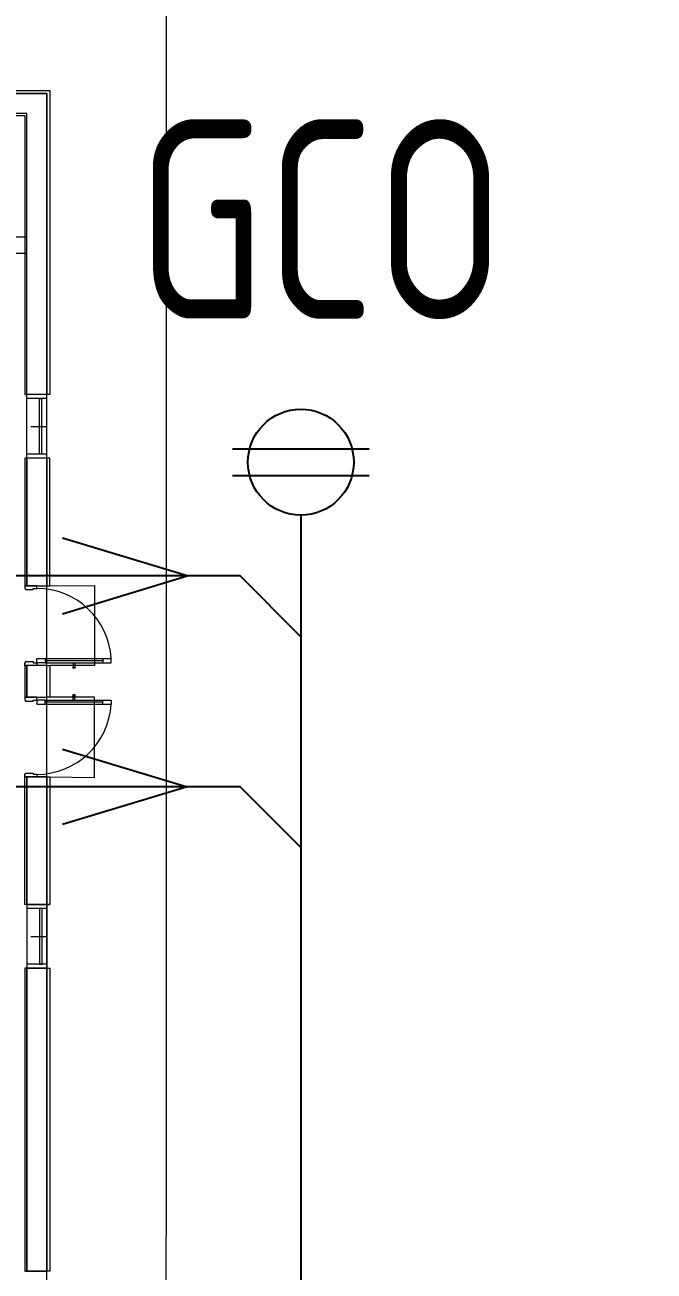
# Model space of a CAD drawing. Header units: metres. Extents: x 6917732 to 8046551, y 3602874 to 4094271.
# Drawn here: x 7233093 to 7240994, y 3937688 to 3953326 of the extents above; entities that cross this region are included whole.
import ezdxf

# ---------------------------------------------------------------- set-up
doc = ezdxf.new("R2010")
doc.units = ezdxf.units.M
doc.header["$LTSCALE"] = 0.5
doc.header["$MEASUREMENT"] = 0
doc.linetypes.add('03000 - Plant Layout 1$0$CENTER2', pattern=[1.125, 0.75, -0.125, 0.125, -0.125])
doc.linetypes.add('HIDDEN2', pattern=[4.7625, 3.175, -1.5875])
for name, color, linetype, lineweight in [('AN-leg', 50, 'CONTINUOUS', 20), ('CI-PED-FOOTPATH', 44, 'CONTINUOUS', 0), ('GRF$0$AR-FLOORTILES', 8, 'CONTINUOUS', 13), ('GRF$0$AR-FLR (0.2)-Flooring Line', 86, 'CONTINUOUS', 5), ('GRF$0$AR-P-WLI (0.25)-Internal Lining', 7, 'CONTINUOUS', 35), ('GRF$0$AR-P-WLX (0.25)-External wall', 3, 'CONTINUOUS', 35), ('Sewer Line', 4, 'CONTINUOUS', 25)]:
    doc.layers.add(name, color=color, linetype=linetype, lineweight=lineweight)
for name, color, linetype in [('CI-CEN', 1, '03000 - Plant Layout 1$0$CENTER2'), ('GRF$0$AR-P-FRM (0.2)-Door', 20, 'CONTINUOUS'), ('GRF$0$AR-P-FRM (0.2)-window', 20, 'CONTINUOUS'), ('RD-TXT', 7, 'CONTINUOUS')]:
    doc.layers.add(name, color=color, linetype=linetype)
doc.layers.get('CI-CEN').off()
doc.styles.add('3.5mm', font='ISO3098B.shx', dxfattribs={"height": 3.5})

# ---------------------------------------------------------------- blocks, each defined once
blk = doc.blocks.new('fghg')
at = {"layer": 'GRF$0$AR-FLOORTILES', "color": 15, "lineweight": 0, "elevation": 0}
blk.add_lwpolyline([(24725, -4675), (24725, -4713)], dxfattribs=at)
at = {"layer": 'GRF$0$AR-FLR (0.2)-Flooring Line', "color": 15, "lineweight": 0, "ltscale": 0.25, "elevation": 0}
for points in [[(26325, -4713), (26320, -5275), (27325, -5275), (27325, -4713)], [(28725, -4713), (28730, -5275), (27725, -5275), (27725, -4713)]]:
    blk.add_lwpolyline(points, dxfattribs=at)
at = {"layer": 'GRF$0$AR-P-FRM (0.2)-Door', "color": 15, "lineweight": 0}
for p, q in [((27291, -4406, 0), (27277, -4406, 0)), ((27277, -4406, 0), (27277, -4502, 0)), ((27277, -4502, 0), (27291, -4502, 0)), ((27325, -4400, 0), (27291, -4400, 0)), ((27291, -4400, 0), (27291, -4406, 0)), ((27291, -4502, 0), (27291, -4550, 0)), ((27325, -4550, 0), (27325, -4400, 0)), ((27725, -4550, 0), (27725, -4400, 0)), ((27725, -4400, 0), (27759, -4400, 0)), ((27759, -4400, 0), (27759, -4406, 0)), ((27759, -4406, 0), (27773, -4406, 0)), ((27773, -4502, 0), (27759, -4502, 0)), ((27759, -4502, 0), (27759, -4550, 0)), ((27773, -4406, 0), (27773, -4502, 0)), ((27240, -4550, 0), (27240, -4656, 0)), ((27291, -4550, 0), (27240, -4550, 0)), ((27240, -4656, 0), (27240, -5377, 0)), ((27240, -4656, 0), (27291, -4656, 0)), ((27266, -5377, 0), (27266, -4656, 0)), ((27291, -4550, 0), (27325, -4550, 0)), ((27291, -4656, 0), (27291, -4550, 0)), ((27291, -4656, 0), (27291, -5377, 0)), ((27759, -4550, 0), (27725, -4550, 0)), ((27759, -4550, 0), (27810, -4550, 0)), ((27759, -4656, 0), (27759, -4550, 0)), ((27759, -4656, 0), (27759, -5377, 0)), ((27810, -4656, 0), (27759, -4656, 0)), ((27784, -5377, 0), (27784, -4656, 0)), ((27810, -4550, 0), (27810, -4656, 0)), ((27810, -4656, 0), (27810, -5377, 0)), ((27240, -5377, 0), (27240, -5483, 0)), ((27240, -5377, 0), (27291, -5377, 0)), ((27291, -5377, 0), (27291, -5483, 0)), ((27759, -5377, 0), (27759, -5483, 0)), ((27810, -5377, 0), (27759, -5377, 0)), ((27810, -5377, 0), (27810, -5483, 0)), ((27291, -5483, 0), (27240, -5483, 0)), ((27759, -5483, 0), (27810, -5483, 0))]:
    blk.add_line(p, q, dxfattribs=at)
at = {"layer": 'GRF$0$AR-P-FRM (0.2)-Door', "color": 15, "lineweight": 0, "elevation": 0}
for points in [[(26325, -4550), (26325, -4400), (26359, -4400), (26359, -4406), (26373, -4406), (26373, -4502), (26359, -4502), (26359, -4550)], [(28725, -4550), (28725, -4400), (28691, -4400), (28691, -4406), (28677, -4406), (28677, -4502), (28691, -4502), (28691, -4550)]]:
    blk.add_lwpolyline(points, close=True, dxfattribs=at)
for points in [[(27291, -5006), (27341, -5006)], [(27291, -5026), (27341, -5026)], [(27759, -5006), (27709, -5006)], [(27759, -5026), (27709, -5026)]]:
    blk.add_lwpolyline(points, dxfattribs=at)
at = {"layer": 'GRF$0$AR-P-FRM (0.2)-Door', "color": 15, "lineweight": 0}
for centre, radius, start, end in [((27294, -4549, 0), 936, 180.0742, 266.6527), ((27756, -4549, 0), 936, 273.3473, 359.9258), ((27341, -5016, 0), 20, 270, 90), ((27709, -5016, 0), 20, 90, 270), ((27341, -5016, 0), 10, 270, 90), ((27709, -5016, 0), 10, 90, 270)]:
    blk.add_arc(centre, radius, start, end, dxfattribs=at)
at = {"layer": 'GRF$0$AR-P-FRM (0.2)-window', "color": 15, "lineweight": 0}
for p, q in [((23925, -4675, 0), (23925, -4425, 0)), ((24725, -4425, 0), (23925, -4425, 0)), ((23975, -4675, 0), (23975, -4425, 0)), ((24325, -4472, 0), (24325, -4675, 0)), ((24675, -4675, 0), (24675, -4425, 0)), ((24725, -4675, 0), (24725, -4425, 0)), ((30325, -4675, 0), (30325, -4425, 0)), ((30325, -4425, 0), (31125, -4425, 0)), ((30375, -4675, 0), (30375, -4425, 0)), ((30725, -4472, 0), (30725, -4675, 0)), ((31075, -4675, 0), (31075, -4425, 0)), ((31125, -4675, 0), (31125, -4425, 0)), ((24725, -4675, 0), (23925, -4675, 0)), ((24675, -4582, 0), (23975, -4582, 0)), ((23975, -4582, 0), (23975, -4612, 0)), ((24675, -4612, 0), (23975, -4612, 0)), ((30325, -4675, 0), (31125, -4675, 0)), ((30375, -4582, 0), (31075, -4582, 0)), ((30375, -4612, 0), (31075, -4612, 0)), ((31075, -4582, 0), (31075, -4612, 0))]:
    blk.add_line(p, q, dxfattribs=at)
at = {"layer": 'GRF$0$AR-P-WLI (0.25)-Internal Lining', "color": 15, "lineweight": 0}
for p, q in [((32900, 4075, 0), (32900, -4425, 0)), ((33100, -4425, 0), (33100, 4075, 0)), ((32900, -4425, 0), (33100, -4425, 0))]:
    blk.add_line(p, q, dxfattribs=at)
at = {"layer": 'GRF$0$AR-P-WLX (0.25)-External wall', "color": 15, "lineweight": 0}
blk.add_line((23925, -4425, 0), (23925, -4675, 0), dxfattribs=at)
at = {"layer": 'GRF$0$AR-P-WLX (0.25)-External wall', "color": 15, "lineweight": 0, "elevation": 0}
for points in [[(34900, -4675), (31125, -4675), (31125, -4425), (34650, -4425), (34650, -3088), (34900, -3088)], [(34938, -3088), (34938, -4713), (31125, -4713), (31125, -4675), (34900, -4675), (34900, -3088)], [(34625, -3088), (34625, -4400), (31125, -4400), (31125, -4425), (34650, -4425), (34650, -3088)], [(23925, -4400), (20125, -4400), (20125, -4425), (23925, -4425)], [(20125, -4425), (20125, -4675), (23925, -4675), (23925, -4425)], [(26325, -4425), (26325, -4675), (24725, -4675), (24725, -4425)], [(27325, -4400), (27325, -4425), (27725, -4425), (27725, -4400)], [(28725, -4425), (28725, -4675), (30325, -4675), (30325, -4425)], [(20125, -4713), (20125, -4675), (23925, -4675), (23925, -4713)], [(24725, -4713), (24725, -4675), (26325, -4675), (26325, -4713)], [(27725, -4713), (27325, -4713), (27325, -4675), (27725, -4675)], [(30325, -4713), (30325, -4675), (28725, -4675), (28725, -4713)]]:
    blk.add_lwpolyline(points, close=True, dxfattribs=at)
for points in [[(23925, -4425), (20125, -4425)], [(23925, -4675), (20125, -4675), (20125, -4425)], [(26325, -4400), (26325, -4425), (24725, -4425), (24725, -4400), (26325, -4400)], [(26325, -4675), (26325, -4425), (24725, -4425), (24725, -4675), (26325, -4675)], [(27725, -4675), (27725, -4425), (27325, -4425), (27325, -4675), (27725, -4675)], [(27325, -4425), (27725, -4425)], [(28725, -4400), (28725, -4425), (30325, -4425), (30325, -4400), (28725, -4400)]]:
    blk.add_lwpolyline(points, dxfattribs=at)
blk = doc.blocks.new('sdsxdc')
at = {"layer": 'CI-PED-FOOTPATH', "color": 15, "lineweight": 0, "elevation": 33}
blk.add_lwpolyline([(7234869, 3960387), (7234868, 3948887), (7234864, 3927361, 0.414203), (7235864, 3926361), (7248671, 3926359, 0.414224), (7249671, 3927358), (7249675, 3948886), (7249676, 3960386, 0.414242), (7248676, 3961386), (7235869, 3961387, 0.414185)], format="xyb", close=True, dxfattribs=at)
blk.add_lwpolyline([(7224368, 3952463), (7233363, 3952463), (7233363, 3917437), (7224368, 3917437)], close=True, dxfattribs=at)
blk = doc.blocks.new('A$C65520D9C')
at = {"layer": 'AN-leg', "rotation": 90}
blk.add_blockref('fghg', (-265962, -150003, 0), dxfattribs=at)
at = {"layer": 'CI-CEN', "color": 8, "linetype": 'HIDDEN2', "lineweight": 0, "ltscale": 2000}
blk.add_blockref('sdsxdc', (-7494656, -4067566, -33), dxfattribs=at)
blk = doc.blocks.new('A$C021B369C')
at = {"layer": 'RD-TXT', "color": 2}
blk.add_blockref('A$C65520D9C', (0, 0), dxfattribs=at)

msp = doc.modelspace()

# ---------------------------------------------------------------- linework, layer by layer
at = {"layer": 'Sewer Line'}
for p, q in [((7235702, 3948007.7, -420.5), (7237414.4, 3948007.7, -420.5)), ((7235702, 3947670.2, -420.5), (7237414.4, 3947670.2, -420.5)), ((7236558.1, 3947174.8, -420.5), (7236557.1, 3915799.3, -363.1)), ((7235128.8, 3946410.9, 32.9), (7233564.9, 3946884.9, 32.9)), ((7235795.1, 3946411, 32.9), (7232480.7, 3946410.9, 32.9)), ((7233564.9, 3945937, 32.9), (7235128.8, 3946410.9, 32.9)), ((7236558.1, 3945648, 32.9), (7235795.1, 3946411, 32.9)), ((7233564.9, 3944239.3, 32.9), (7235128.8, 3943765.4, 32.9)), ((7235795.1, 3943765.4, 32.9), (7232480.7, 3943765.5, 32.9)), ((7235128.8, 3943765.4, 32.9), (7233564.9, 3943291.5, 32.9)), ((7236558.1, 3943002.4, 32.9), (7235795.1, 3943765.4, 32.9))]:
    msp.add_line(p, q, dxfattribs=at)
msp.add_circle((7236558.1, 3947839, -420.5), 664.2, dxfattribs=at)

# ---------------------------------------------------------------- block references
at = {"layer": 'RD-TXT', "color": 2, "lineweight": -3}
msp.add_blockref('A$C021B369C', (7494655.6, 4067566.2, 32.9), dxfattribs=at)

# ---------------------------------------------------------------- texts
at = {"layer": 'RD-TXT', "color": 2, "style": '3.5mm', "width": 0.8}
msp.add_text('GCO', height=2500, dxfattribs=at).set_placement((7234496.7, 3949634.3, -38803.6))

doc.saveas('drawing.dxf')
